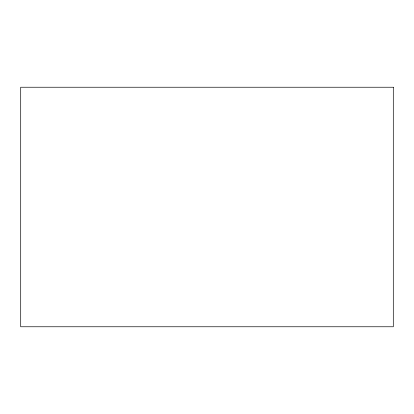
<?xml version="1.0" encoding="UTF-8"?>
<svg xmlns="http://www.w3.org/2000/svg" width="414" height="414" viewBox="0 0 414 414"><rect width="100%" height="100%" fill="white"/><g stroke="black" fill="none" stroke-linecap="round" stroke-linejoin="round"><path stroke-width="0.62" d="M393.3 87.235L20.7 87.235L20.7 326.765L393.3 326.765L393.3 87.235"/></g></svg>
